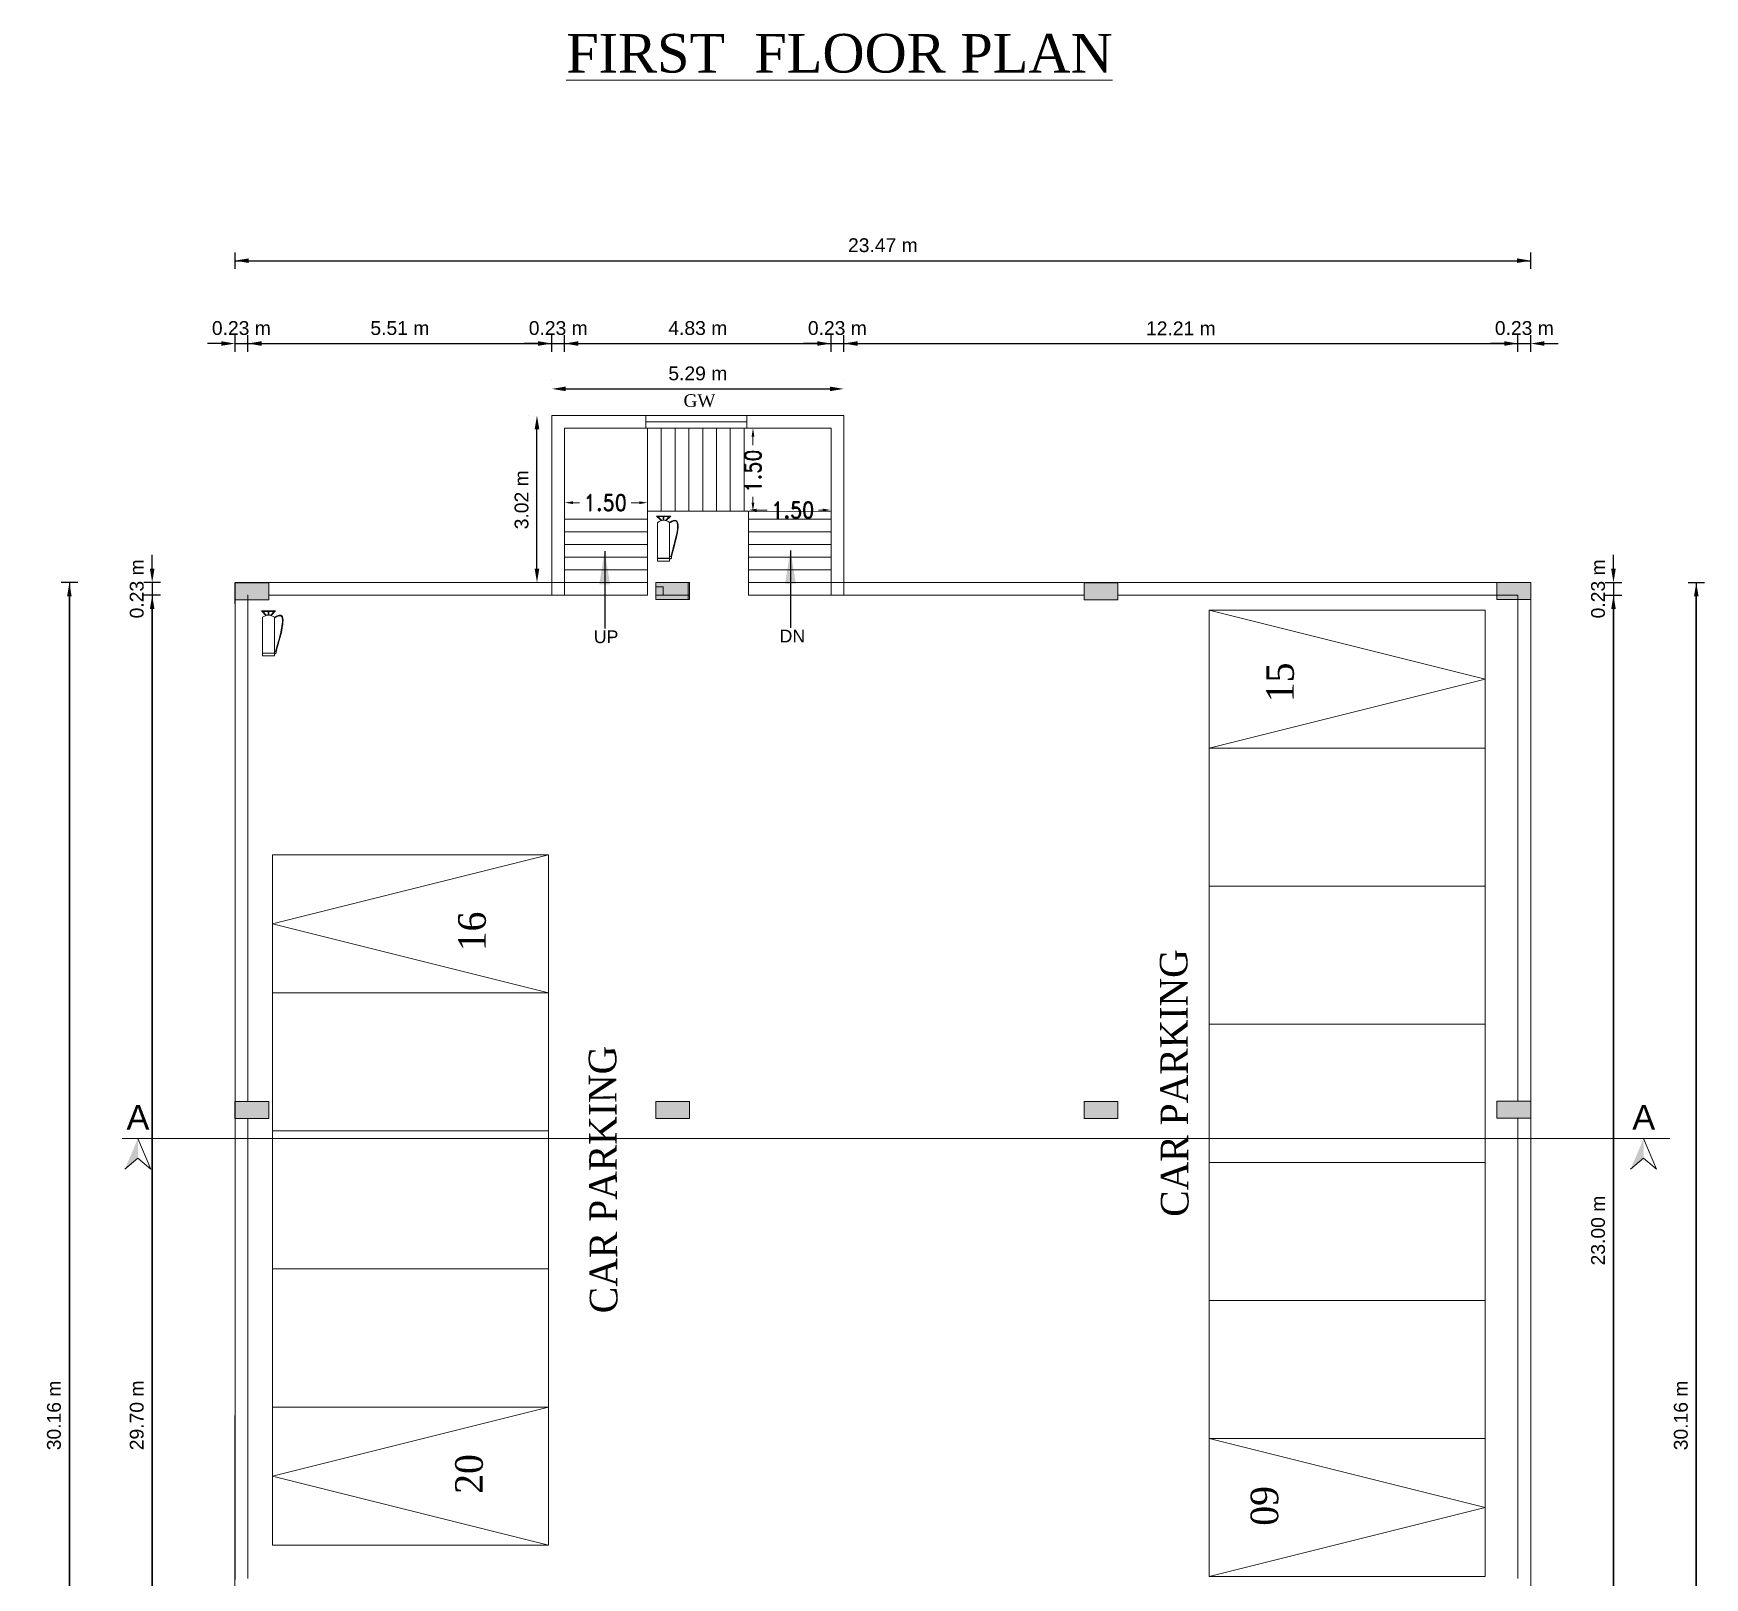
# Model space of a CAD drawing. Header units: metres. Extents: x -1561199 to -1560810, y 43748 to 43956.
# Drawn here: x -1560918.54 to -1560888.27, y 43776.53 to 43804.49 of the extents above; entities that cross this region are included whole.
import ezdxf

# ---------------------------------------------------------------- set-up
doc = ezdxf.new("R2010")
doc.units = ezdxf.units.M
doc.header["$LTSCALE"] = 750
doc.header["$MEASUREMENT"] = 0
doc.header["$PDMODE"] = 35
doc.header["$PDSIZE"] = 50
doc.linetypes.add('ACAD_ISO04W100', pattern=[30, 24, -3, 0, -3])
doc.layers.get('0').update_dxf_attribs({"lineweight": 5, "plot": 0})
doc.layers.get('Defpoints').update_dxf_attribs({"lineweight": 0})
doc.layers.add('column', color=242, linetype='Continuous', lineweight=25)
doc.styles.add('ARIAL', font='romand.shx', dxfattribs={"width": 0.85})
doc.styles.add('S', font='swiss.ttf')
doc.styles.get("Standard").update_dxf_attribs({"font": 'arial.ttf'})
doc.styles.add('style1', font='romans.shx', dxfattribs={"width": 0.95, "height": 200})
doc.styles.add('style6', font='romantic.ttf')
doc.dimstyles.new('Meters for dimension SHEET 2', dxfattribs={"dimtxt": 0.3, "dimasz": 0.15, "dimexe": 0.4, "dimexo": 0.4, "dimgap": 0.09, "dimtad": 0, "dimzin": 0, "dimdsep": 46, "dimtxsty": 'ARIAL', "dimcen": 0.09, "dimse1": 1, "dimse2": 1, "dimclrd": 144, "dimclre": 144, "dimclrt": 256, "dimaunit": 1, "dimadec": 3, "dimazin": 0, "dimtfac": 1, "dimtofl": 0, "dimtmove": 1, "dimatfit": 2, "dimfxl": 0, "dimtolj": 1, "dimtzin": 0, "dimlwd": -1, "dimlwe": -1, "dimarcsym": 0})
doc.dimstyles.new('METRIC', dxfattribs={"dimtxt": 0.45, "dimasz": 0.25, "dimexe": 0.15, "dimexo": 0.15, "dimgap": 0.15, "dimtad": 1, "dimzin": 0, "dimdsep": 46, "dimtxsty": 'S', "dimcen": 0, "dimclrd": 1, "dimclre": 1, "dimclrt": 5, "dimadec": 0, "dimazin": 2, "dimtfac": 1, "dimtix": 1, "dimtofl": 0, "dimtmove": 1, "dimatfit": 0, "dimfxl": 0, "dimtolj": 1, "dimtzin": 0, "dimarcsym": 0})

# ---------------------------------------------------------------- blocks, each defined once
blk = doc.blocks.new('qwegwegwegwegwegwegwg')
at = {"layer": 'column', "lineweight": -2}
h = blk.add_hatch(color=256, dxfattribs=at)
h.dxf.hatch_style = 1
h.paths.add_polyline_path([(0, 0), (12, 0), (12, -24), (0, -24)])
blk.add_lwpolyline([(0, 0), (12, 0), (12, -24), (0, -24)], close=True, dxfattribs=at)
blk = doc.blocks.new('*D120')
at = {"color": 0, "lineweight": -2}
for p, q in [((-1560909.572, 43797.572), (-1560909.572, 43797.572)), ((-1560909.422, 43794.797), (-1560909.422, 43797.322)), ((-1560909.572, 43794.547), (-1560909.572, 43794.547))]:
    blk.add_line(p, q, dxfattribs=at)
at = {"color": 0}
for points in [[(-1560909.464, 43797.322), (-1560909.381, 43797.322), (-1560909.422, 43797.572)], [(-1560909.464, 43794.797), (-1560909.381, 43794.797), (-1560909.422, 43794.547)]]:
    blk.add_solid(points, dxfattribs=at)
at = {"layer": 'Defpoints', "color": 0}
for p in [(-1560909.422, 43797.572), (-1560909.152, 43797.572, -1145.117), (-1560908.922, 43794.547, -1123.851)]:
    blk.add_point(p, dxfattribs=at)
at = {"color": 0, "lineweight": -2, "insert": (-1560909.701, 43796.046), "char_height": 0.25, "attachment_point": 5, "rotation": 90, "style": 'S'}
blk.add_mtext('\\A1;3.02 m', dxfattribs=at)
blk = doc.blocks.new('*D238')
at = {"color": 144}
for p, q in [((-1560908.772, 43795.994), (-1560908.65, 43795.994)), ((-1560907.57, 43795.994), (-1560907.717, 43795.994))]:
    blk.add_line(p, q, dxfattribs=at)
for points in [[(-1560908.772, 43796.019), (-1560908.772, 43795.969), (-1560908.922, 43795.994)], [(-1560907.57, 43796.019), (-1560907.57, 43795.969), (-1560907.42, 43795.994)]]:
    blk.add_solid(points, dxfattribs=at)
at = {"layer": 'Defpoints', "color": 0}
for p in [(-1560908.922, 43795.964, -1145.117), (-1560907.42, 43795.994), (-1560907.42, 43795.842, -1145.117)]:
    blk.add_point(p, dxfattribs=at)
at = {"insert": (-1560908.183, 43795.994), "char_height": 0.3, "attachment_point": 5, "style": 'ARIAL'}
blk.add_mtext('\\A1;1.50', dxfattribs=at)
blk = doc.blocks.new('*D239')
at = {"color": 144}
for p, q in [((-1560905.51, 43797.192), (-1560905.51, 43797.035)), ((-1560905.51, 43795.992), (-1560905.51, 43796.102))]:
    blk.add_line(p, q, dxfattribs=at)
for points in [[(-1560905.535, 43797.192), (-1560905.485, 43797.192), (-1560905.51, 43797.342)], [(-1560905.535, 43795.992), (-1560905.485, 43795.992), (-1560905.51, 43795.842)]]:
    blk.add_solid(points, dxfattribs=at)
at = {"layer": 'Defpoints', "color": 0}
for p in [(-1560905.592, 43797.342, -1145.117), (-1560905.51, 43797.342), (-1560905.592, 43795.842, -1145.117)]:
    blk.add_point(p, dxfattribs=at)
at = {"insert": (-1560905.51, 43796.568), "char_height": 0.3, "attachment_point": 5, "rotation": 90, "style": 'ARIAL'}
blk.add_mtext('\\A1;1.50', dxfattribs=at)
blk = doc.blocks.new('*D240')
at = {"color": 144}
for p, q in [((-1560905.442, 43795.86), (-1560905.254, 43795.86)), ((-1560904.246, 43795.86), (-1560904.321, 43795.86))]:
    blk.add_line(p, q, dxfattribs=at)
for points in [[(-1560905.442, 43795.885), (-1560905.442, 43795.835), (-1560905.592, 43795.86)], [(-1560904.246, 43795.885), (-1560904.246, 43795.835), (-1560904.096, 43795.86)]]:
    blk.add_solid(points, dxfattribs=at)
at = {"layer": 'Defpoints', "color": 0}
for p in [(-1560905.592, 43795.842, -1145.117), (-1560904.096, 43795.86), (-1560904.096, 43795.72, -1145.117)]:
    blk.add_point(p, dxfattribs=at)
at = {"insert": (-1560904.788, 43795.86), "char_height": 0.3, "attachment_point": 5, "style": 'ARIAL'}
blk.add_mtext('\\A1;1.50', dxfattribs=at)
blk = doc.blocks.new('*D121')
at = {"color": 0, "lineweight": -2}
for p, q in [((-1560909.152, 43798.204), (-1560909.152, 43798.204)), ((-1560908.902, 43798.054), (-1560904.116, 43798.054)), ((-1560903.866, 43798.204), (-1560903.866, 43798.204))]:
    blk.add_line(p, q, dxfattribs=at)
at = {"color": 0}
for points in [[(-1560908.902, 43798.096), (-1560908.902, 43798.013), (-1560909.152, 43798.054)], [(-1560904.116, 43798.096), (-1560904.116, 43798.013), (-1560903.866, 43798.054)]]:
    blk.add_solid(points, dxfattribs=at)
at = {"layer": 'Defpoints', "color": 0}
for p in [(-1560903.866, 43798.054), (-1560909.152, 43797.572, -763.65), (-1560903.866, 43797.572, -763.65)]:
    blk.add_point(p, dxfattribs=at)
at = {"color": 0, "lineweight": -2, "insert": (-1560906.509, 43798.333), "char_height": 0.25, "attachment_point": 5, "style": 'S'}
blk.add_mtext('\\A1;5.29 m', dxfattribs=at)
blk = doc.blocks.new('*D122')
at = {"color": 0, "lineweight": -2}
for p, q in [((-1560915.142, 43798.875), (-1560915.392, 43798.875)), ((-1560914.892, 43798.725), (-1560914.892, 43799.025)), ((-1560914.661, 43798.725), (-1560914.661, 43799.025)), ((-1560914.411, 43798.875), (-1560914.161, 43798.875))]:
    blk.add_line(p, q, dxfattribs=at)
at = {"color": 0}
for points in [[(-1560915.142, 43798.917), (-1560915.142, 43798.834), (-1560914.892, 43798.875)], [(-1560914.411, 43798.917), (-1560914.411, 43798.834), (-1560914.661, 43798.875)]]:
    blk.add_solid(points, dxfattribs=at)
at = {"layer": 'Defpoints', "color": 0}
for p in [(-1560914.661, 43798.875), (-1560914.892, 43794.547), (-1560914.661, 43794.237)]:
    blk.add_point(p, dxfattribs=at)
at = {"color": 0, "lineweight": -2, "insert": (-1560914.777, 43799.154), "char_height": 0.25, "attachment_point": 5, "style": 'S'}
blk.add_mtext('\\A1;0.23 m', dxfattribs=at)
blk = doc.blocks.new('*D123')
at = {"color": 0, "lineweight": -2}
for p, q in [((-1560914.661, 43798.725), (-1560914.661, 43799.025)), ((-1560914.411, 43798.875), (-1560909.402, 43798.875)), ((-1560909.152, 43798.725), (-1560909.152, 43799.025))]:
    blk.add_line(p, q, dxfattribs=at)
at = {"color": 0}
for points in [[(-1560914.411, 43798.917), (-1560914.411, 43798.834), (-1560914.661, 43798.875)], [(-1560909.402, 43798.917), (-1560909.402, 43798.834), (-1560909.152, 43798.875)]]:
    blk.add_solid(points, dxfattribs=at)
at = {"layer": 'Defpoints', "color": 0}
for p in [(-1560909.152, 43798.875), (-1560909.152, 43797.572), (-1560914.661, 43794.237)]:
    blk.add_point(p, dxfattribs=at)
at = {"color": 0, "lineweight": -2, "insert": (-1560911.906, 43799.154), "char_height": 0.25, "attachment_point": 5, "style": 'S'}
blk.add_mtext('\\A1;5.51 m', dxfattribs=at)
blk = doc.blocks.new('*D124')
at = {"color": 0, "lineweight": -2}
for p, q in [((-1560909.402, 43798.875), (-1560909.652, 43798.875)), ((-1560909.152, 43798.725), (-1560909.152, 43799.025)), ((-1560908.922, 43798.725), (-1560908.922, 43799.025)), ((-1560908.672, 43798.875), (-1560908.422, 43798.875))]:
    blk.add_line(p, q, dxfattribs=at)
at = {"color": 0}
for points in [[(-1560909.402, 43798.917), (-1560909.402, 43798.834), (-1560909.152, 43798.875)], [(-1560908.672, 43798.917), (-1560908.672, 43798.834), (-1560908.922, 43798.875)]]:
    blk.add_solid(points, dxfattribs=at)
at = {"layer": 'Defpoints', "color": 0}
for p in [(-1560908.922, 43798.875), (-1560909.152, 43797.572), (-1560908.922, 43797.342)]:
    blk.add_point(p, dxfattribs=at)
at = {"color": 0, "lineweight": -2, "insert": (-1560909.037, 43799.154), "char_height": 0.25, "attachment_point": 5, "style": 'S'}
blk.add_mtext('\\A1;0.23 m', dxfattribs=at)
blk = doc.blocks.new('*D125')
at = {"color": 0, "lineweight": -2}
for p, q in [((-1560908.922, 43798.725), (-1560908.922, 43799.025)), ((-1560908.672, 43798.875), (-1560904.346, 43798.875)), ((-1560904.096, 43798.725), (-1560904.096, 43799.025))]:
    blk.add_line(p, q, dxfattribs=at)
at = {"color": 0}
for points in [[(-1560908.672, 43798.917), (-1560908.672, 43798.834), (-1560908.922, 43798.875)], [(-1560904.346, 43798.917), (-1560904.346, 43798.834), (-1560904.096, 43798.875)]]:
    blk.add_solid(points, dxfattribs=at)
at = {"layer": 'Defpoints', "color": 0}
for p in [(-1560904.096, 43798.875), (-1560908.922, 43797.342), (-1560904.096, 43797.342)]:
    blk.add_point(p, dxfattribs=at)
at = {"color": 0, "lineweight": -2, "insert": (-1560906.509, 43799.154), "char_height": 0.25, "attachment_point": 5, "style": 'S'}
blk.add_mtext('\\A1;4.83 m', dxfattribs=at)
blk = doc.blocks.new('*D126')
at = {"color": 0, "lineweight": -2}
for p, q in [((-1560904.346, 43798.875), (-1560904.596, 43798.875)), ((-1560904.096, 43798.725), (-1560904.096, 43799.025)), ((-1560903.866, 43798.725), (-1560903.866, 43799.025)), ((-1560903.616, 43798.875), (-1560903.366, 43798.875))]:
    blk.add_line(p, q, dxfattribs=at)
at = {"color": 0}
for points in [[(-1560904.346, 43798.917), (-1560904.346, 43798.834), (-1560904.096, 43798.875)], [(-1560903.616, 43798.917), (-1560903.616, 43798.834), (-1560903.866, 43798.875)]]:
    blk.add_solid(points, dxfattribs=at)
at = {"layer": 'Defpoints', "color": 0}
for p in [(-1560903.866, 43798.875), (-1560904.096, 43797.342), (-1560903.866, 43797.572)]:
    blk.add_point(p, dxfattribs=at)
at = {"color": 0, "lineweight": -2, "insert": (-1560903.981, 43799.154), "char_height": 0.25, "attachment_point": 5, "style": 'S'}
blk.add_mtext('\\A1;0.23 m', dxfattribs=at)
blk = doc.blocks.new('*D127')
at = {"color": 0, "lineweight": -2}
for p, q in [((-1560903.866, 43798.725), (-1560903.866, 43799.025)), ((-1560903.616, 43798.875), (-1560891.902, 43798.875)), ((-1560891.652, 43798.725), (-1560891.652, 43799.025))]:
    blk.add_line(p, q, dxfattribs=at)
at = {"color": 0}
for points in [[(-1560903.616, 43798.917), (-1560903.616, 43798.834), (-1560903.866, 43798.875)], [(-1560891.902, 43798.917), (-1560891.902, 43798.834), (-1560891.652, 43798.875)]]:
    blk.add_solid(points, dxfattribs=at)
at = {"layer": 'Defpoints', "color": 0}
for p in [(-1560891.652, 43798.875), (-1560903.866, 43797.572), (-1560891.652, 43794.242)]:
    blk.add_point(p, dxfattribs=at)
at = {"color": 0, "lineweight": -2, "insert": (-1560897.759, 43799.15), "char_height": 0.25, "attachment_point": 5, "style": 'S'}
blk.add_mtext('\\A1;12.21 m', dxfattribs=at)
blk = doc.blocks.new('*D128')
at = {"color": 0, "lineweight": -2}
for p, q in [((-1560891.902, 43798.875), (-1560892.152, 43798.875)), ((-1560891.652, 43798.725), (-1560891.652, 43799.025)), ((-1560891.422, 43798.725), (-1560891.422, 43799.025)), ((-1560891.172, 43798.875), (-1560890.922, 43798.875))]:
    blk.add_line(p, q, dxfattribs=at)
at = {"color": 0}
for points in [[(-1560891.902, 43798.917), (-1560891.902, 43798.834), (-1560891.652, 43798.875)], [(-1560891.172, 43798.917), (-1560891.172, 43798.834), (-1560891.422, 43798.875)]]:
    blk.add_solid(points, dxfattribs=at)
at = {"layer": 'Defpoints', "color": 0}
for p in [(-1560891.422, 43798.875), (-1560891.422, 43794.547), (-1560891.652, 43794.242)]:
    blk.add_point(p, dxfattribs=at)
at = {"color": 0, "lineweight": -2, "insert": (-1560891.537, 43799.154), "char_height": 0.25, "attachment_point": 5, "style": 'S'}
blk.add_mtext('\\A1;0.23 m', dxfattribs=at)
blk = doc.blocks.new('*D129')
at = {"color": 0, "lineweight": -2}
for p, q in [((-1560914.892, 43800.225), (-1560914.892, 43800.525)), ((-1560914.642, 43800.375), (-1560891.672, 43800.375)), ((-1560891.422, 43800.225), (-1560891.422, 43800.525))]:
    blk.add_line(p, q, dxfattribs=at)
at = {"color": 0}
for points in [[(-1560914.642, 43800.417), (-1560914.642, 43800.334), (-1560914.892, 43800.375)], [(-1560891.672, 43800.417), (-1560891.672, 43800.334), (-1560891.422, 43800.375)]]:
    blk.add_solid(points, dxfattribs=at)
at = {"layer": 'Defpoints', "color": 0}
for p in [(-1560891.422, 43800.375), (-1560914.892, 43794.547), (-1560891.422, 43794.547)]:
    blk.add_point(p, dxfattribs=at)
at = {"color": 0, "lineweight": -2, "insert": (-1560903.157, 43800.654), "char_height": 0.25, "attachment_point": 5, "style": 'S'}
blk.add_mtext('\\A1;23.47 m', dxfattribs=at)
blk = doc.blocks.new('*D131')
at = {"color": 0, "lineweight": -2}
for p, q in [((-1560916.242, 43794.318), (-1560916.542, 43794.318)), ((-1560916.392, 43764.871), (-1560916.392, 43794.068)), ((-1560916.242, 43764.621), (-1560916.542, 43764.621))]:
    blk.add_line(p, q, dxfattribs=at)
at = {"color": 0}
for points in [[(-1560916.434, 43794.068), (-1560916.351, 43794.068), (-1560916.392, 43794.318)], [(-1560916.434, 43764.871), (-1560916.351, 43764.871), (-1560916.392, 43764.621)]]:
    blk.add_solid(points, dxfattribs=at)
at = {"layer": 'Defpoints', "color": 0}
for p in [(-1560916.392, 43794.318), (-1560914.282, 43794.318), (-1560914.283, 43764.621)]:
    blk.add_point(p, dxfattribs=at)
at = {"color": 0, "lineweight": -2, "insert": (-1560916.671, 43779.47), "char_height": 0.25, "attachment_point": 5, "rotation": 90, "style": 'S'}
blk.add_mtext('\\A1;29.70 m', dxfattribs=at)
blk = doc.blocks.new('*D132')
at = {"color": 0, "lineweight": -2}
for p, q in [((-1560916.392, 43794.797), (-1560916.392, 43795.047)), ((-1560916.242, 43794.547), (-1560916.542, 43794.547)), ((-1560916.242, 43794.318), (-1560916.542, 43794.318)), ((-1560916.392, 43794.068), (-1560916.392, 43793.818))]:
    blk.add_line(p, q, dxfattribs=at)
at = {"color": 0}
for points in [[(-1560916.434, 43794.797), (-1560916.351, 43794.797), (-1560916.392, 43794.547)], [(-1560916.434, 43794.068), (-1560916.351, 43794.068), (-1560916.392, 43794.318)]]:
    blk.add_solid(points, dxfattribs=at)
at = {"layer": 'Defpoints', "color": 0}
for p in [(-1560916.392, 43794.547), (-1560914.892, 43794.547), (-1560914.282, 43794.318)]:
    blk.add_point(p, dxfattribs=at)
at = {"color": 0, "lineweight": -2, "insert": (-1560916.671, 43794.433), "char_height": 0.25, "attachment_point": 5, "rotation": 90, "style": 'S'}
blk.add_mtext('\\A1;0.23 m', dxfattribs=at)
blk = doc.blocks.new('*D133')
at = {"color": 0, "lineweight": -2}
for p, q in [((-1560917.742, 43794.547), (-1560918.042, 43794.547)), ((-1560917.892, 43764.641), (-1560917.892, 43794.297)), ((-1560917.742, 43764.391), (-1560918.042, 43764.391))]:
    blk.add_line(p, q, dxfattribs=at)
at = {"color": 0}
for points in [[(-1560917.934, 43794.297), (-1560917.851, 43794.297), (-1560917.892, 43794.547)], [(-1560917.934, 43764.641), (-1560917.851, 43764.641), (-1560917.892, 43764.391)]]:
    blk.add_solid(points, dxfattribs=at)
at = {"layer": 'Defpoints', "color": 0}
for p in [(-1560917.892, 43794.547), (-1560914.892, 43794.547), (-1560914.892, 43764.391)]:
    blk.add_point(p, dxfattribs=at)
at = {"color": 0, "lineweight": -2, "insert": (-1560918.171, 43779.469), "char_height": 0.25, "attachment_point": 5, "rotation": 90, "style": 'S'}
blk.add_mtext('\\A1;30.16 m', dxfattribs=at)
blk = doc.blocks.new('*D137')
at = {"color": 0, "lineweight": -2}
for p, q in [((-1560890.072, 43794.318), (-1560889.772, 43794.318)), ((-1560889.922, 43771.564), (-1560889.922, 43794.068)), ((-1560890.072, 43771.314), (-1560889.772, 43771.314))]:
    blk.add_line(p, q, dxfattribs=at)
at = {"color": 0}
for points in [[(-1560889.964, 43794.068), (-1560889.881, 43794.068), (-1560889.922, 43794.318)], [(-1560889.964, 43771.564), (-1560889.881, 43771.564), (-1560889.922, 43771.314)]]:
    blk.add_solid(points, dxfattribs=at)
at = {"layer": 'Defpoints', "color": 0}
for p in [(-1560892.032, 43794.318), (-1560889.922, 43794.318), (-1560891.652, 43771.314)]:
    blk.add_point(p, dxfattribs=at)
at = {"color": 0, "lineweight": -2, "insert": (-1560890.201, 43782.816), "char_height": 0.25, "attachment_point": 5, "rotation": 90, "style": 'S'}
blk.add_mtext('\\A1;23.00 m', dxfattribs=at)
blk = doc.blocks.new('*D138')
at = {"color": 0, "lineweight": -2}
for p, q in [((-1560889.922, 43794.797), (-1560889.922, 43795.047)), ((-1560890.072, 43794.547), (-1560889.772, 43794.547)), ((-1560890.072, 43794.318), (-1560889.772, 43794.318)), ((-1560889.922, 43794.068), (-1560889.922, 43793.818))]:
    blk.add_line(p, q, dxfattribs=at)
at = {"color": 0}
for points in [[(-1560889.964, 43794.797), (-1560889.881, 43794.797), (-1560889.922, 43794.547)], [(-1560889.964, 43794.068), (-1560889.881, 43794.068), (-1560889.922, 43794.318)]]:
    blk.add_solid(points, dxfattribs=at)
at = {"layer": 'Defpoints', "color": 0}
for p in [(-1560892.032, 43794.318), (-1560891.422, 43794.547), (-1560889.922, 43794.547)]:
    blk.add_point(p, dxfattribs=at)
at = {"color": 0, "lineweight": -2, "insert": (-1560890.201, 43794.433), "char_height": 0.25, "attachment_point": 5, "rotation": 90, "style": 'S'}
blk.add_mtext('\\A1;0.23 m', dxfattribs=at)
blk = doc.blocks.new('*D139')
at = {"color": 0, "lineweight": -2}
for p, q in [((-1560888.572, 43794.547), (-1560888.272, 43794.547)), ((-1560888.422, 43764.641), (-1560888.422, 43794.297)), ((-1560888.572, 43764.391), (-1560888.272, 43764.391))]:
    blk.add_line(p, q, dxfattribs=at)
at = {"color": 0}
for points in [[(-1560888.464, 43794.297), (-1560888.381, 43794.297), (-1560888.422, 43794.547)], [(-1560888.464, 43764.641), (-1560888.381, 43764.641), (-1560888.422, 43764.391)]]:
    blk.add_solid(points, dxfattribs=at)
at = {"layer": 'Defpoints', "color": 0}
for p in [(-1560891.422, 43794.547), (-1560888.422, 43794.547), (-1560891.422, 43764.391)]:
    blk.add_point(p, dxfattribs=at)
at = {"color": 0, "lineweight": -2, "insert": (-1560888.701, 43779.469), "char_height": 0.25, "attachment_point": 5, "rotation": 90, "style": 'S'}
blk.add_mtext('\\A1;30.16 m', dxfattribs=at)
blk = doc.blocks.new('DSDRFTRY')
at = {"color": 1}
for p, q in [((736.623, 117.624, -214.286), (736.527, 117.721, -214.286)), ((736.557, 117.721, -214.286), (736.527, 117.721, -214.286)), ((736.551, 116.766, -214.286), (736.551, 117.586, -214.286)), ((736.557, 117.721, -214.286), (736.828, 117.721, -214.286)), ((736.638, 117.628, -214.286), (736.557, 117.709, -214.286)), ((736.557, 117.709, -214.286), (736.671, 117.709, -214.286)), ((736.671, 117.632, -214.286), (736.671, 117.709, -214.286)), ((736.684, 117.632, -214.286), (736.684, 117.709, -214.286)), ((736.684, 117.709, -214.286), (736.798, 117.709, -214.286)), ((736.717, 117.628, -214.286), (736.798, 117.709, -214.286)), ((736.731, 117.624, -214.286), (736.828, 117.721, -214.286)), ((736.804, 117.586, -214.286), (736.804, 116.766, -214.286)), ((736.513, 116.861, -214.286), (736.551, 116.861, -214.286)), ((736.513, 116.823, -214.286), (736.513, 116.861, -214.286)), ((736.513, 116.823, -214.286), (736.526, 116.823, -214.286)), ((736.513, 116.823, -214.286), (736.519, 116.823, -214.286)), ((736.513, 116.823, -214.286), (736.516, 116.823, -214.286)), ((736.551, 116.823, -214.286), (736.513, 116.823, -214.286)), ((736.526, 116.823, -214.286), (736.526, 116.81, -214.286)), ((736.526, 116.81, -214.286), (736.539, 116.81, -214.286)), ((736.539, 116.81, -214.286), (736.539, 116.823, -214.286)), ((736.804, 116.829, -214.286), (736.551, 116.829, -214.286)), ((736.804, 116.823, -214.286), (736.551, 116.823, -214.286)), ((736.804, 116.766, -214.286), (736.551, 116.766, -214.286))]:
    blk.add_line(p, q, dxfattribs=at)
blk.add_arc((736.677, 117.436, -214.286), 0.196, 50.0538, 129.9462, dxfattribs=at)
for points, knots in [([(736.513, 116.861, -214.286), (736.395, 117.278, -214.286), (736.263, 117.742, -214.286), (736.523, 117.602, -214.286), (736.551, 117.586, -214.286)], [0, 0, 0, 0, 3.030452, 3.369076, 3.369076, 3.369076, 3.369076]), ([(736.526, 116.864, -214.286), (736.507, 116.929, -214.286), (736.489, 116.993, -214.286), (736.438, 117.181, -214.286), (736.408, 117.299, -214.286), (736.381, 117.47, -214.286), (736.378, 117.531, -214.286), (736.391, 117.591, -214.286), (736.399, 117.605, -214.286), (736.421, 117.62, -214.286), (736.435, 117.622, -214.286), (736.48, 117.611, -214.286), (736.51, 117.595, -214.286), (736.544, 117.576, -214.286), (736.545, 117.575, -214.286), (736.545, 117.575, -214.286)], [0, 0, 0, 0, 0.468639, 0.468639, 1.405917, 1.405917, 2.137486, 2.137486, 2.546212, 2.546212, 2.954939, 2.954939, 3.363666, 3.363666, 3.369076, 3.369076, 3.369076, 3.369076])]:
    blk.add_open_spline(points, degree=3, knots=knots, dxfattribs=at)

msp = doc.modelspace()

# ---------------------------------------------------------------- hatches: boundary and pattern name
at = {"linetype": 'Continuous'}
for points in [[(-1560916.65226, 43784.48039), (-1560916.65226, 43784.1273), (-1560916.88792, 43783.92626)], [(-1560916.65226, 43784.48039), (-1560916.65226, 43784.1273), (-1560916.88792, 43783.92626)], [(-1560889.37685, 43784.48039), (-1560889.37685, 43784.1273), (-1560889.61251, 43783.92626)], [(-1560889.37685, 43784.48039), (-1560889.37685, 43784.1273), (-1560889.61251, 43783.92626)]]:
    msp.add_hatch(color=256, dxfattribs=at).paths.add_polyline_path(points)

# ---------------------------------------------------------------- linework, layer by layer
at = {"lineweight": -2}
for p, q in [((-1560914.89239, 43800.3753), (-1560891.42224, 43800.3753)), ((-1560914.89239, 43798.8753), (-1560891.42224, 43798.8753)), ((-1560917.89239, 43794.54693, -741.55297), (-1560917.89239, 43764.39124, -106.55565)), ((-1560916.39239, 43794.54693, -741.55297), (-1560916.39239, 43764.39124, -106.55565)), ((-1560889.92224, 43794.54693, -741.55297), (-1560889.92224, 43764.39124, -106.55565)), ((-1560888.42224, 43794.54693, -741.55297), (-1560888.42224, 43764.39124, -106.55565))]:
    msp.add_line(p, q, dxfattribs=at)
for p, q in [((-1560909.15192, 43797.57153, -763.65007), (-1560909.15192, 43794.31833, -763.65007)), ((-1560903.86578, 43797.57153, -763.65007), (-1560909.15192, 43797.57153, -763.65007)), ((-1560908.92192, 43797.34153, -763.65007), (-1560908.92192, 43794.31833, -763.65007)), ((-1560905.68169, 43797.34153, -763.65007), (-1560908.92192, 43797.34153, -763.65007)), ((-1560905.6195, 43797.57153, -763.65007), (-1560907.4495, 43797.57153, -763.65007)), ((-1560907.4495, 43797.57153, -763.65007), (-1560907.4495, 43797.34153, -763.65007)), ((-1560905.6195, 43797.45653, -763.65007), (-1560907.4495, 43797.45653, -763.65007)), ((-1560907.4495, 43797.34153, -763.65007), (-1560905.6195, 43797.34153, -763.65007)), ((-1560907.42035, 43795.84233, -763.65007), (-1560907.42035, 43797.34153, -763.65007)), ((-1560907.17035, 43795.84233, -763.65007), (-1560907.17035, 43797.34153, -763.65007)), ((-1560906.92035, 43795.84233, -763.65007), (-1560906.92035, 43797.34153, -763.65007)), ((-1560906.67035, 43795.84233, -763.65007), (-1560906.67035, 43797.34153, -763.65007)), ((-1560906.42035, 43795.84233, -763.65007), (-1560906.42035, 43797.34153, -763.65007)), ((-1560906.17035, 43795.84233, -763.65007), (-1560906.17035, 43797.34153, -763.65007)), ((-1560905.92035, 43795.84233, -763.65007), (-1560905.92035, 43797.34153, -763.65007)), ((-1560905.68169, 43797.34153, -763.65007), (-1560904.09578, 43797.34153, -763.65007)), ((-1560905.67035, 43795.84233, -763.65007), (-1560905.67035, 43797.34153, -763.65007)), ((-1560905.6195, 43797.34153, -763.65007), (-1560905.6195, 43797.57153, -763.65007)), ((-1560904.09578, 43794.31833, -763.65007), (-1560904.09578, 43797.34153, -763.65007)), ((-1560903.86578, 43794.31833, -763.65007), (-1560903.86578, 43797.57153, -763.65007)), ((-1560904.09578, 43795.84233, -763.65007), (-1560905.59155, 43795.82998, -763.65007)), ((-1560907.41973, 43795.69693, -742.38138), (-1560908.92192, 43795.69693, -763.66759)), ((-1560905.59217, 43795.69693, -742.38138), (-1560904.08999, 43795.69693, -763.66759)), ((-1560907.41973, 43795.46693, -742.37262), (-1560908.92192, 43795.46693, -763.65883)), ((-1560907.41973, 43795.23693, -742.37262), (-1560908.92192, 43795.23693, -763.65883)), ((-1560905.59217, 43795.46693, -742.37262), (-1560904.08999, 43795.46693, -763.65883)), ((-1560905.59217, 43795.23693, -742.37262), (-1560904.08999, 43795.23693, -763.65883)), ((-1560907.41973, 43795.00693, -742.36386), (-1560908.92192, 43795.00693, -763.65007)), ((-1560905.59217, 43795.00693, -742.36386), (-1560904.08999, 43795.00693, -763.65007)), ((-1560907.41973, 43794.77693, -742.36386), (-1560908.92192, 43794.77693, -763.65007)), ((-1560905.59217, 43794.77693, -742.36386), (-1560904.08999, 43794.77693, -763.65007)), ((-1560914.89239, 43794.31359, -341.35647), (-1560914.89239, 43794.16118, -341.35647)), ((-1560914.89224, 43794.54693, 381.46736), (-1560914.89224, 43776.4998, -303.12734)), ((-1560914.89224, 43794.54693, -737.29896), (-1560914.89224, 43776.71473, -737.29896)), ((-1560908.92207, 43794.54693, -742.38411), (-1560914.89224, 43794.54693, -741.55297)), ((-1560914.66224, 43794.31833, 381.46736), (-1560914.66364, 43794.31833, 381.46736)), ((-1560914.66224, 43794.31833, 372.7295), (-1560914.66364, 43794.31833, 372.7295)), ((-1560914.66224, 43794.54693, -737.29896), (-1560914.66224, 43794.54259, -737.29896)), ((-1560914.66224, 43792.48833, 381.46736), (-1560914.66224, 43794.31833, 381.46736)), ((-1560907.42035, 43794.54693, -742.5406), (-1560914.28214, 43794.54693, -742.9642)), ((-1560907.42035, 43794.31833, -797.72927), (-1560914.28214, 43794.31833, -1295.96559)), ((-1560908.92207, 43794.31833, 306.09855), (-1560914.28214, 43794.31833, -1105.10218)), ((-1560908.92207, 43794.31833, 380.65647), (-1560911.39364, 43794.31833, 381.46736)), ((-1560908.92207, 43794.31833, 371.9186), (-1560911.39224, 43794.31833, -283.69442)), ((-1560907.41973, 43794.54693, -742.36386), (-1560908.92192, 43794.54693, -763.65007)), ((-1560908.92192, 43794.31833, 380.65647), (-1560907.42035, 43794.31833, 380.65647)), ((-1560907.42035, 43794.54693, -742.36386), (-1560907.41973, 43794.54693, -742.36386)), ((-1560907.41973, 43794.54693, -742.36386), (-1560907.42035, 43794.54693, -742.36386)), ((-1560907.42035, 43794.31833, 359.37026), (-1560907.42035, 43794.54693, -763.65007)), ((-1560906.6577, 43794.54693, -742.49351), (-1560907.26795, 43794.54693, -742.53119)), ((-1560907.26795, 43794.47073, -763.65007), (-1560907.13845, 43794.47073, -741.55297)), ((-1560906.6577, 43794.31833, -742.35316), (-1560907.26795, 43794.31833, -786.66346)), ((-1560907.13845, 43794.47073, -741.55297), (-1560907.13845, 43794.31833, -741.55297)), ((-1560906.6806, 43794.54693, -720.26676), (-1560906.6806, 43794.2418, -720.26676)), ((-1560906.6577, 43794.54693, -742.49352), (-1560906.65153, 43794.54693, -742.49314)), ((-1560906.6577, 43794.36833, -742.36386), (-1560906.6577, 43794.31833, -742.36386)), ((-1560905.59217, 43794.54693, -742.36386), (-1560905.59155, 43794.54693, -742.36386)), ((-1560905.59217, 43794.54693, -742.36386), (-1560904.08999, 43794.54693, -763.65007)), ((-1560891.42224, 43794.54693, -741.55297), (-1560905.59155, 43794.54693, -742.4277)), ((-1560905.59155, 43794.31833, 359.37026), (-1560905.59155, 43794.54693, -763.65007)), ((-1560899.51032, 43794.31833, -223.37955), (-1560905.59155, 43794.31833, -664.93954)), ((-1560904.08999, 43794.31833, 380.65647), (-1560905.59155, 43794.31833, 380.65647)), ((-1560891.65224, 43794.31833, 303.15907), (-1560898.90007, 43794.31833, -178.40297)), ((-1560891.65224, 43794.31833, -716.86117), (-1560891.65224, 43785.15688, -410.84695)), ((-1560891.42224, 43794.54693, -741.55297), (-1560891.42224, 43776.51685, -106.55565)), ((-1560914.66224, 43794.23746, -1105.10218), (-1560914.66224, 43792.48833, -1034.28958)), ((-1560914.66084, 43794.23746, 677.08747), (-1560914.66084, 43785.1524, -763.65007)), ((-1560892.24866, 43792.80073, 381.46736), (-1560897.24866, 43794.05073, 381.46736)), ((-1560897.24866, 43791.55073, 381.46736), (-1560892.24866, 43792.80073, 381.46736)), ((-1560914.21456, 43788.37026, 381.46736), (-1560909.21456, 43789.62026, 381.46736)), ((-1560909.21456, 43787.12026, 381.46736), (-1560914.21456, 43788.37026, 381.46736)), ((-1560906.65785, 43785.15238, -763.65007), (-1560906.65785, 43784.84726, -763.65007)), ((-1560914.66224, 43784.84727, -737.29896), (-1560914.66224, 43776.51685, -737.29896)), ((-1560891.65224, 43784.85176, -400.10086), (-1560891.65224, 43776.51685, -106.55565)), ((-1560914.21456, 43778.37026, 381.46736), (-1560909.21456, 43779.62026, 381.46736)), ((-1560892.24866, 43777.80073, 381.46736), (-1560897.24866, 43779.05073, 381.46736)), ((-1560909.21456, 43777.12026, 381.46736), (-1560914.21456, 43778.37026, 381.46736)), ((-1560897.24866, 43776.55073, 381.46736), (-1560892.24866, 43777.80073, 381.46736))]:
    msp.add_line(p, q)
at = {"linetype": 'ACAD_ISO04W100', "ltscale": 0.1}
msp.add_line((-1560916.93491, 43784.48039, -414.10042), (-1560888.90045, 43784.48039, -414.10042), dxfattribs=at)
at = {"linetype": 'Continuous'}
for p, q in [((-1560916.4166, 43783.92626, -414.10042), (-1560916.65226, 43784.48039, -414.10042)), ((-1560889.1412, 43783.92626, -414.10042), (-1560889.37685, 43784.48039, -414.10042)), ((-1560916.65226, 43784.1273, -414.10042), (-1560916.88849, 43783.92626, -414.10042)), ((-1560916.4166, 43783.92626, -414.10042), (-1560916.65226, 43784.1273, -414.10042)), ((-1560889.37685, 43784.1273, -414.10042), (-1560889.61308, 43783.92626, -414.10042)), ((-1560889.1412, 43783.92626, -414.10042), (-1560889.37685, 43784.1273, -414.10042))]:
    msp.add_line(p, q, dxfattribs=at)
msp.add_lwpolyline([(-1560903.86578, 43797.57153), (-1560903.86578, 43794.54693), (-1560891.42224, 43794.54693), (-1560891.42224, 43764.39124), (-1560914.89239, 43764.39124), (-1560914.89224, 43794.54693), (-1560909.15192, 43794.54693), (-1560909.15192, 43797.57153)], close=True)
for points, elevation in [([(-1560907.42035, 43794.54693), (-1560907.42035, 43795.84233), (-1560905.59155, 43795.84233), (-1560905.59155, 43794.31833)], -763.65007), ([(-1560892.24866, 43791.55073), (-1560892.24866, 43794.05073), (-1560897.24866, 43794.05073), (-1560897.24866, 43791.55073), (-1560892.24866, 43791.55073)], 381.46736), ([(-1560897.24866, 43789.05073), (-1560897.24866, 43791.55073), (-1560892.24866, 43791.55073), (-1560892.24866, 43789.05073), (-1560897.24866, 43789.05073)], 381.46736), ([(-1560909.21456, 43787.12026), (-1560909.21456, 43789.62026), (-1560914.21456, 43789.62026), (-1560914.21456, 43787.12026), (-1560909.21456, 43787.12026)], 381.46736), ([(-1560897.24866, 43786.55073), (-1560897.24866, 43789.05073), (-1560892.24866, 43789.05073), (-1560892.24866, 43786.55073), (-1560897.24866, 43786.55073)], 381.46736), ([(-1560909.21456, 43784.62026), (-1560909.21456, 43787.12026), (-1560914.21456, 43787.12026), (-1560914.21456, 43784.62026), (-1560909.21456, 43784.62026)], 381.46736), ([(-1560897.24866, 43784.05073), (-1560897.24866, 43786.55073), (-1560892.24866, 43786.55073), (-1560892.24866, 43784.05073), (-1560897.24866, 43784.05073)], 381.46736), ([(-1560909.21456, 43782.12026), (-1560909.21456, 43784.62026), (-1560914.21456, 43784.62026), (-1560914.21456, 43782.12026), (-1560909.21456, 43782.12026)], 381.46736), ([(-1560897.24866, 43781.55073), (-1560897.24866, 43784.05073), (-1560892.24866, 43784.05073), (-1560892.24866, 43781.55073), (-1560897.24866, 43781.55073)], 381.46736), ([(-1560909.21456, 43779.62026), (-1560909.21456, 43782.12026), (-1560914.21456, 43782.12026), (-1560914.21456, 43779.62026), (-1560909.21456, 43779.62026)], 381.46736), ([(-1560897.24866, 43779.05073), (-1560897.24866, 43781.55073), (-1560892.24866, 43781.55073), (-1560892.24866, 43779.05073), (-1560897.24866, 43779.05073)], 381.46736), ([(-1560909.21456, 43777.12026), (-1560909.21456, 43779.62026), (-1560914.21456, 43779.62026), (-1560914.21456, 43777.12026), (-1560909.21456, 43777.12026)], 381.46736), ([(-1560897.24866, 43776.55073), (-1560897.24866, 43779.05073), (-1560892.24866, 43779.05073), (-1560892.24866, 43776.55073), (-1560897.24866, 43776.55073)], 381.46736)]:
    msp.add_lwpolyline(points, dxfattribs=dict(elevation=elevation))

# ---------------------------------------------------------------- block references
at = {"lineweight": -2, "xscale": -0.8534234103183371, "yscale": 0.8534234103183371, "zscale": 0.8534234103183371}
for p in [(-1560278.43077, 43695.28686, 182.87674), (-1560285.58766, 43693.56775, 182.87674)]:
    msp.add_blockref('DSDRFTRY', p, dxfattribs=at)
at = {"xscale": 0.025427, "yscale": 0.025427, "zscale": 0.025427, "rotation": 270}
for p in [(-1560914.28214, 43794.54259, -1105.10218), (-1560906.6577, 43794.54693, -742.36386), (-1560898.90007, 43794.54259, -1105.10218), (-1560891.42224, 43794.54693, -741.55297), (-1560914.28204, 43785.1524, -763.65007), (-1560906.65785, 43785.15238, -763.65007), (-1560898.90007, 43785.15238, -763.65007), (-1560891.42224, 43785.15688, -400.10086)]:
    msp.add_blockref('qwegwegwegwegwegwegwg', p, dxfattribs=at)

# ---------------------------------------------------------------- texts
at = {"style": 'style6'}
msp.add_text('%%UFIRST  FLOOR PLAN', height=0.7, dxfattribs=at).set_placement((-1560908.89341, 43803.7815, -1487.64479))
for p in [(-1560916.85679, 43784.64534, -414.10042), (-1560889.58138, 43784.64534, -414.10042)]:
    msp.add_text('A', height=0.44412).set_placement(p)
at = {"char_height": 0.23, "width": 1.6153676, "attachment_point": 1}
for s, insert in [('{\\fBookman Old Style|b0|i0|c0|p18;GW}', (-1560906.7683, 43797.95739, 359.37026)), ('UP', (-1560908.39317, 43793.68136, 380.65647)), ('DN', (-1560905.02787, 43793.69483, 380.65647))]:
    msp.add_mtext(s, dxfattribs=dict(at, insert=insert))
at = {"char_height": 0.5, "attachment_point": 8, "style": 'style1'}
for s, insert, rotation in [('{\\fBookman Old Style|b0|i0|c0|p18;15}', (-1560895.70535, 43792.74119, 381.46736), 90), ('{\\fBookman Old Style|b0|i0|c0|p18;16}', (-1560910.34211, 43788.23134, 381.46736), 90), ('{\\fBookman Old Style|b0|i0|c0|p18;CAR PARKING}', (-1560897.62284, 43785.48855, 381.46736), 90.256573), ('{\\fBookman Old Style|b0|i0|c0|p18;CAR PARKING}', (-1560907.96806, 43783.74107, 381.46736), 90.256573), ('{\\fBookman Old Style|b0|i0|c0|p18;20}', (-1560910.39618, 43778.40907, 381.46736), 90), ('{\\fBookman Old Style|b0|i0|c0|p18;09}', (-1560895.98822, 43777.83157, 381.46736), 90)]:
    msp.add_mtext(s, dxfattribs=dict(at, insert=insert, rotation=rotation))

# ---------------------------------------------------------------- dimensions: what is measured, and where the dimension line sits
at = {"lineweight": -2}
for base, p1, p2, picture, middle in [((-1560891.42224, 43800.3753), (-1560914.89224, 43794.54693), (-1560891.42224, 43794.54693), '*D129', (-1560903.15724, 43800.65378)), ((-1560914.66084, 43798.8753), (-1560914.89224, 43794.54693), (-1560914.66084, 43794.23746), '*D122', (-1560914.77654, 43799.15378)), ((-1560909.15192, 43798.8753), (-1560914.66084, 43794.23746), (-1560909.15192, 43797.57153), '*D123', (-1560911.90638, 43799.15378)), ((-1560908.92192, 43798.8753), (-1560909.15192, 43797.57153), (-1560908.92192, 43797.34153), '*D124', (-1560909.03692, 43799.15378)), ((-1560904.09578, 43798.8753), (-1560908.92192, 43797.34153), (-1560904.09578, 43797.34153), '*D125', (-1560906.50885, 43799.15378)), ((-1560903.86578, 43798.8753), (-1560904.09578, 43797.34153), (-1560903.86578, 43797.57153), '*D126', (-1560903.98078, 43799.15378)), ((-1560891.65224, 43798.8753), (-1560903.86578, 43797.57153), (-1560891.65224, 43794.2418), '*D127', (-1560897.75901, 43799.15039)), ((-1560891.42224, 43798.8753), (-1560891.65224, 43794.2418), (-1560891.42224, 43794.54693), '*D128', (-1560891.53724, 43799.15378)), ((-1560903.86578, 43798.05422), (-1560909.15192, 43797.57153, -763.65007), (-1560903.86578, 43797.57153, -763.65007), '*D121', (-1560906.50885, 43798.3327))]:
    dim = msp.add_linear_dim(base=base, p1=p1, p2=p2, dimstyle='METRIC', override={"dimtxt": 0.25, "dimpost": ' m', "dimclrd": 0, "dimclre": 0, "dimclrt": 0}, dxfattribs=at)
    dim.commit()
    dim.dimension.update_dxf_attribs({"geometry": picture, "text_midpoint": middle})
dim = msp.add_linear_dim(base=(-1560909.42221, 43797.57153, 381.46736), p1=(-1560908.92192, 43794.54693, -742.38411), p2=(-1560909.15192, 43797.57153, -763.65007), angle=90, dimstyle='METRIC', override={"dimtxt": 0.25, "dimpost": ' m', "dimclrd": 0, "dimclre": 0, "dimclrt": 0}, dxfattribs=at)
dim.commit()
dim.dimension.update_dxf_attribs({"geometry": '*D120', "text_midpoint": (-1560909.42221, 43796.04588, 381.46736), "dimtype": 160})
for base, p1, p2, angle, picture, middle in [((-1560905.50991, 43797.34153, 381.46736), (-1560905.59155, 43795.84233, -763.65007), (-1560905.59155, 43797.34153, -763.65007), 90, '*D239', (-1560905.50991, 43796.56841, 381.46736)), ((-1560907.42035, 43795.9936, 381.46736), (-1560908.92192, 43795.96401, -763.65007), (-1560907.42035, 43795.84233, -763.65007), 180, '*D238', (-1560908.18343, 43795.9936, 381.46736)), ((-1560904.09578, 43795.86, 381.46736), (-1560905.59155, 43795.84233, -763.65007), (-1560904.09578, 43795.71969, -763.65007), 180, '*D240', (-1560904.78771, 43795.86, 381.46736))]:
    dim = msp.add_linear_dim(base=base, p1=p1, p2=p2, angle=angle, dimstyle='Meters for dimension SHEET 2')
    dim.commit()
    dim.dimension.update_dxf_attribs({"geometry": picture, "text_midpoint": middle, "dimtype": 160})
for base, p1, p2, picture, middle in [((-1560916.39239, 43794.54693), (-1560914.28214, 43794.31833), (-1560914.89224, 43794.54693), '*D132', (-1560916.67087, 43794.43263)), ((-1560889.92224, 43794.54693), (-1560892.03249, 43794.31833), (-1560891.42224, 43794.54693), '*D138', (-1560890.20072, 43794.43263)), ((-1560917.89239, 43794.54693), (-1560914.89239, 43764.39124), (-1560914.89224, 43794.54693), '*D133', (-1560918.17087, 43779.46908)), ((-1560916.39239, 43794.31833), (-1560914.28279, 43764.62124), (-1560914.28214, 43794.31833), '*D131', (-1560916.67087, 43779.46978)), ((-1560889.92224, 43794.31833), (-1560891.65224, 43771.31414), (-1560892.03249, 43794.31833), '*D137', (-1560890.20072, 43782.81623)), ((-1560888.42224, 43794.54693), (-1560891.42224, 43764.39124), (-1560891.42224, 43794.54693), '*D139', (-1560888.70072, 43779.46908))]:
    dim = msp.add_linear_dim(base=base, p1=p1, p2=p2, angle=270, dimstyle='METRIC', override={"dimtxt": 0.25, "dimpost": ' m', "dimclrd": 0, "dimclre": 0, "dimclrt": 0}, dxfattribs=at)
    dim.commit()
    dim.dimension.update_dxf_attribs({"geometry": picture, "text_midpoint": middle})

# ---------------------------------------------------------------- leaders
for points in [[(-1560908.19603, 43795.11396, 380.65647), (-1560908.19603, 43793.71632, 380.65647)], [(-1560904.83073, 43795.12742, 380.65647), (-1560904.83073, 43793.72978, 380.65647)]]:
    msp.add_leader(points, dimstyle='METRIC', override={"dimasz": 0.6, "dimgap": 0.15, "dimtad": 0})

doc.saveas('drawing.dxf')
